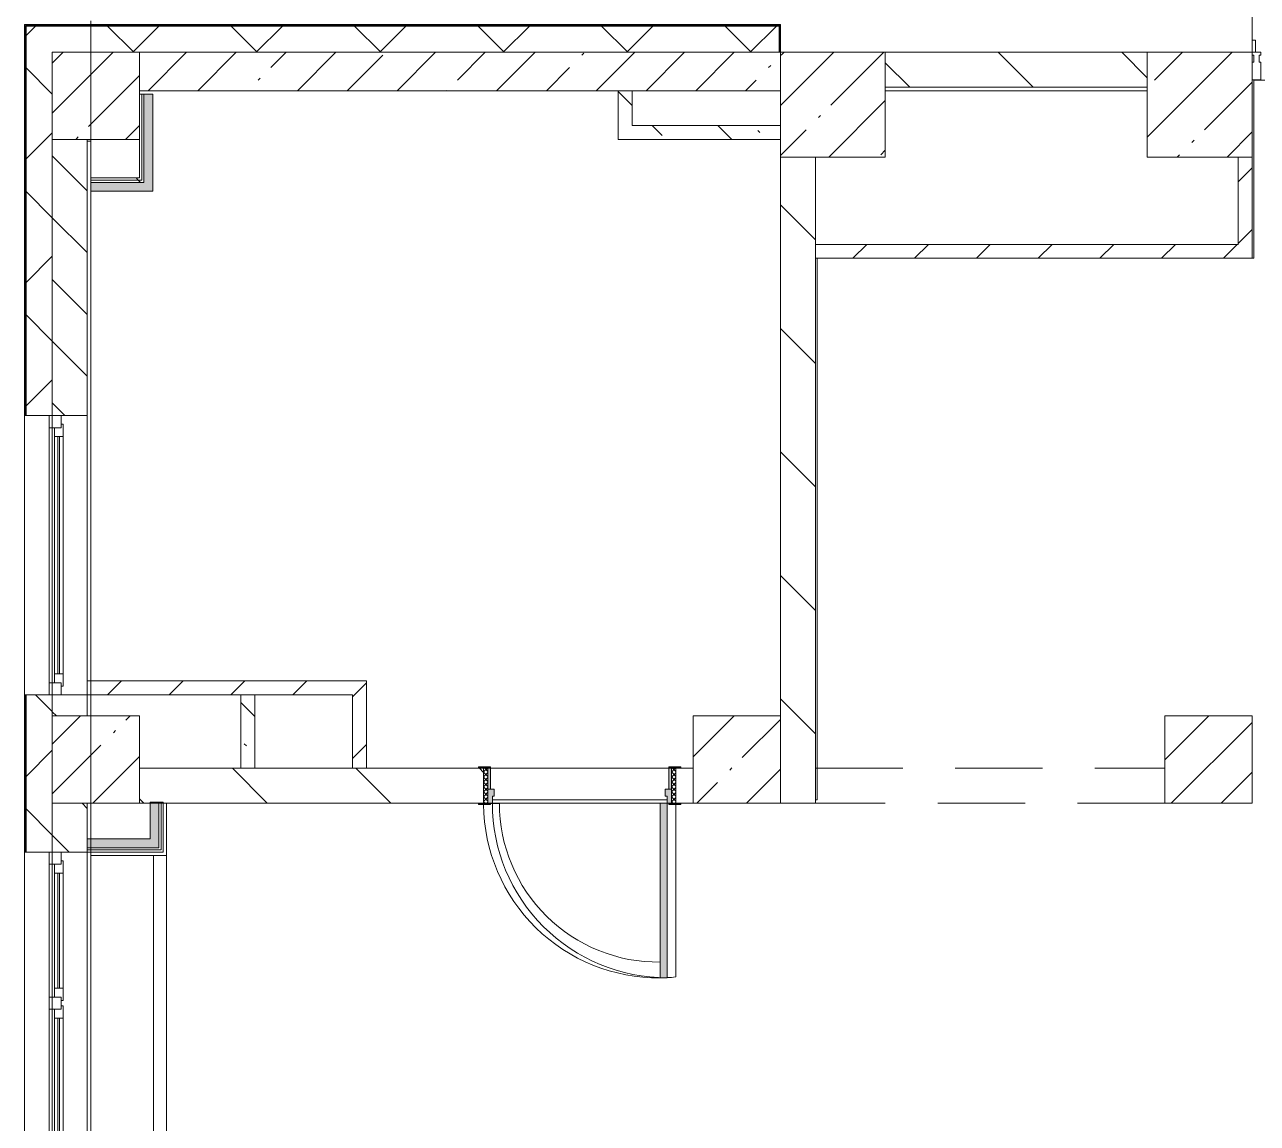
# Model space of a CAD drawing. Header units: millimetres. Extents: x 81632 to 272167, y -8553 to 29000.
# Drawn here: x 144693 to 151751, y 9067 to 15358 of the extents above; entities that cross this region are included whole.
import ezdxf

# ---------------------------------------------------------------- set-up
doc = ezdxf.new("R2010")
doc.units = ezdxf.units.MM
doc.linetypes.add('200_ШТРИХ__ш1_п0_6_', pattern=[800, 500, -300])
for name, color, linetype, lineweight in [('A-DETL-MBND-1', 7, '200_ШТРИХ__ш1_п0_6_', 9), ('A-GLAZ-3', 7, 'Continuous', 5), ('A-GLAZ-CWMG-2', 7, 'Continuous', 5), ('A-WALL', 7, 'Continuous', 9), ('A-WALL-2', 7, 'Continuous', 5), ('I-WALL-3', 7, 'Continuous', 5), ('S-COLS-1', 7, 'Continuous', 5), ('Оси', 7, 'Continuous', 9)]:
    doc.layers.add(name, color=color, linetype=linetype, lineweight=lineweight)
for name, color, linetype, lineweight, true_color in [('A-DOOR-5', 7, 'Continuous', 5, 0xe2e2e2), ('A-DOOR-6', 7, 'Continuous', 5, 0xaaaaaa), ('A-DOOR-FRAM-4', 7, 'Continuous', 5, 0xe2e2e2), ('A-DOOR-FRAM-6', 7, 'Continuous', 5, 0xaaaaaa), ('A-FLOR-1', 7, 'Continuous', 5, 0xaaaaaa), ('I-WALL-2', 7, 'Continuous', 9, 0xe7e7e7), ('I-WALL-5', 7, 'Continuous', 5, 0x787878)]:
    doc.layers.add(name, color=color, linetype=linetype, lineweight=lineweight, true_color=true_color)
pattern_1 = [(45, (144961.33, 0), (-285.123, 285.123), []), (45, (145246.45, 0), (-285.123, 285.123), [504.031, -100.806, 16.764, -84.042])]
pattern_2 = [(135, (144961.33, 0), (-353.553, -353.553), [])]
pattern_3 = [(45, (144961.33, 0), (-353.553, 353.553), []), (135, (144961.33, 0), (-353.553, -353.553), [])]
pattern_4 = [(45, (144961.33, 0), (-176.7767, 176.7767), [])]
pattern_5 = [(135, (144961.33, 0), (-377.17, -377.17), [533.4, -88.9, 17.78, -88.9]), (135, (144961.33, 376.94), (-377.17, -377.17), []), (50, (144961.33, 0), (637.645, -55.787), [66.675, -733.425]), (355, (144961.3, 0), (-123.35, 668.7), [53.34, -586.74]), (100.451, (145014.47, -4.65), (514.3, 612.908), [56.665, -623.315]), (46.184, (144961.3, 177.8), (948.776, -147.15), [100.01, -1100.137]), (96.636, (145040.4, 165.5), (830.91, 865.997), [85, -934.973]), (351.184, (144961.3, 177.8), (830.92, 865.99), [80.01, -880.11]), (21, (145050.23, 133.35), (530.65, -357.928), [66.675, -733.425]), (326, (145050.2, 133.35), (216.308, 644.658), [53.34, -586.74]), (71.451, (145094.45, 103.5), (746.96, 286.724), [56.665, -623.315]), (37.5, (144961.33, 0), (10.8105, 295.9426), [16.764, -562.864, 16.764, -578.866, -588.962]), (37.5, (144961.33, 0), (10.8105, 295.9426), [-1175.258, 16.764, -572.198]), (7.5, (144961.33, 0), (233.869, 350.632), [16.764, -322.834, 16.764, -549.529, -224.472]), (7.5, (144961.33, 0), (233.869, 350.632), [-905.891, 16.764, -207.708]), (327.5, (144763.08, 0), (474.568, -20.0513), [16.764, -205.486, 16.764, -676.656, -920.115]), (327.5, (144763.08, 0), (474.568, -20.0513), [-915.67, 16.764, -903.351]), (317.5, (144674.2, 0), (518.452, 88.993), [16.764, -272.161, 16.764, -443.738, -653.415]), (317.5, (144674.2, 0), (518.452, 88.993), [-749.427, 16.764, -636.65])]
pattern_6 = [(45, (144961.3, 0), (-530.33, 530.33), []), (135, (144961.3, 0), (-530.33, -530.33), [])]

# ---------------------------------------------------------------- blocks, each defined once
blk = doc.blocks.new('BSC_Колонна _Прямоугольная - 500х500-V60-2_6_3_птичка')
at = {"layer": 'S-COLS-1'}
h = blk.add_hatch(dxfattribs=at)
h.set_pattern_fill('FP_96', color=256, style=0, pattern_type=2)
h.set_pattern_definition([(45, (-140, -14950), (-285.123, 285.123), []), (45, (145.12, -14950), (-285.123, 285.123), [504.031, -100.806, 16.764, -84.042])])
h.paths.add_polyline_path([(-250, -250), (250, -250), (250, 250), (-250, 250), (-250, -79.9)])
for p, q in [((250, 250), (-250, 250)), ((-250, 250), (-250, -250)), ((250, -250), (250, 250)), ((-250, -250), (250, -250))]:
    blk.add_line(p, q, dxfattribs=at)
blk = doc.blocks.new('110_Дверь_СКБ_1Ст_Внутренняя1 - Д-4к_п__1100x2100h_Артистические EI30-33310874-2_6_3_птичка')
at = {"layer": 'A-DOOR-5'}
h = blk.add_hatch(color=256, dxfattribs=at)
h.paths.add_polyline_path([(512.5, 100), (512.5, 60), (502.5, 60), (502.5, 20), (537.5, 20), (537.5, 100)])
h.paths.add_polyline_path([(-487.5, 100), (-512.5, 100), (-512.5, 20), (-477.5, 20), (-477.5, 60), (-487.5, 60)])
at = {"layer": 'A-DOOR-6'}
h = blk.add_hatch(dxfattribs=at)
h.set_pattern_fill('FP_22', color=256, style=0, pattern_type=2)
h.set_pattern_definition([(135, (1751.41, 164.685), (-14.14214, -14.14214), []), (225, (1751.41, 164.685), (14.14214, -14.14214), [])])
h.paths.add_polyline_path([(537.5, 100), (537.5, -100), (562.5, -100), (562.5, 100)])
at = {"layer": 'A-DOOR-FRAM-4'}
for points in [[(-447.5, 1100), (-487.5, 1100), (-487.5, 100), (-447.5, 100), (-447.5, 580.7)], [(-567.5, 108), (-567.5, 100), (-497.5, 100), (-497.5, 108)], [(592.5, 108), (522.5, 108), (522.5, 100), (592.5, 100)], [(-497.5, 20), (-512.5, 20), (-512.5, -100), (-497.5, -100)], [(537.5, 20), (522.5, 20), (522.5, -100), (537.5, -100)], [(-567.5, -100), (-567.5, -108), (-497.5, -108), (-497.5, -100)], [(522.5, -100), (522.5, -108), (592.5, -108), (592.5, -100)]]:
    blk.add_hatch(color=256, dxfattribs=at).paths.add_polyline_path(points)
at = {"layer": 'A-DOOR-FRAM-6'}
h = blk.add_hatch(dxfattribs=at)
h.set_pattern_fill('FP_23', color=256, style=0, pattern_type=2)
h.set_pattern_definition([(45, (-371.384, 164.685), (-14.1421, 14.1421), []), (135, (-371.384, 164.685), (-14.1421, -14.1421), [])])
h.paths.add_polyline_path([(-512.5, 100), (-537.5, 100), (-537.5, -100), (-512.5, -100)])
at = {"layer": 'A-DOOR-6'}
for p, q in [((-487.5, 1100), (-487.5, 100)), ((-447.5, 1100), (-487.5, 1100)), ((-447.5, 100), (-447.5, 1100)), ((-487.5, 100), (-447.5, 100))]:
    blk.add_line(p, q, dxfattribs=at)
blk.add_arc((-487.5, 100), 1000, 360, 90, dxfattribs=at)
at = {"layer": 'A-DOOR-FRAM-6'}
for p, q in [((-497.5, 108), (-567.5, 108)), ((-567.5, 108), (-567.5, 100)), ((-567.5, 100), (-497.5, 100)), ((-512.5, 100), (-537.5, 100)), ((-537.5, 100), (-537.5, -100)), ((-487.5, 100), (-512.5, 100)), ((-512.5, 100), (-512.5, 20)), ((-512.5, -100), (-512.5, 100)), ((-497.5, 100), (-512.5, 100)), ((-512.5, 100), (-512.5, 99)), ((-512.5, 99), (-497.5, 99)), ((-497.5, 100), (-497.5, 108)), ((-497.5, 99), (-497.5, 100)), ((-487.5, 60), (-487.5, 100)), ((512.5, 100), (512.5, 60)), ((537.5, 100), (512.5, 100)), ((592.5, 108), (522.5, 108)), ((522.5, 108), (522.5, 100)), ((537.5, 100), (522.5, 100)), ((522.5, 100), (522.5, 99)), ((522.5, 100), (592.5, 100)), ((522.5, 99), (537.5, 99)), ((537.5, 20), (537.5, 100)), ((562.5, 100), (537.5, 100)), ((537.5, 100), (537.5, -100)), ((537.5, 99), (537.5, 100)), ((562.5, -100), (562.5, 100)), ((592.5, 100), (592.5, 108)), ((-512.5, 20), (-477.5, 20)), ((-497.5, 20), (-512.5, 20)), ((-512.5, 20), (-512.5, -100)), ((-497.5, -100), (-497.5, 20)), ((-477.5, 60), (-487.5, 60)), ((-477.5, 20), (-477.5, 60)), ((512.5, 60), (502.5, 60)), ((502.5, 60), (502.5, 20)), ((502.5, 20), (537.5, 20)), ((537.5, 20), (522.5, 20)), ((522.5, 20), (522.5, -100)), ((537.5, -100), (537.5, 20)), ((-497.5, -100), (-567.5, -100)), ((-567.5, -100), (-567.5, -108)), ((-567.5, -108), (-497.5, -108)), ((-537.5, -100), (-512.5, -100)), ((-512.5, -100), (-497.5, -100)), ((-497.5, -108), (-497.5, -100)), ((522.5, -100), (537.5, -100)), ((592.5, -100), (522.5, -100)), ((522.5, -100), (522.5, -108)), ((522.5, -108), (592.5, -108)), ((537.5, -100), (562.5, -100)), ((592.5, -108), (592.5, -100))]:
    blk.add_line(p, q, dxfattribs=at)
blk = doc.blocks.new('BSC_Колонна _Прямоугольная - 500х500-22206884-2_6_3_птичка')
at = {"layer": 'S-COLS-1'}
h = blk.add_hatch(dxfattribs=at)
h.set_pattern_fill('FP_142', color=256, style=0, pattern_type=2)
h.set_pattern_definition([(45, (-6510, -11150), (-285.123, 285.123), []), (45, (-6224.88, -11150), (-285.123, 285.123), [504.031, -100.806, 16.764, -84.042])])
h.paths.add_polyline_path([(-250, -250), (250, -250), (250, 250), (-250, 250)])
for p, q in [((250, 250), (-250, 250)), ((-250, 250), (-250, -250)), ((250, -250), (250, 250)), ((-250, -250), (250, -250))]:
    blk.add_line(p, q, dxfattribs=at)
blk = doc.blocks.new('BSC_Колонна _Прямоугольная - 500х500-V123-2_6_3_птичка')
at = {"layer": 'S-COLS-1'}
h = blk.add_hatch(dxfattribs=at)
h.set_pattern_fill('FP_143', color=256, style=0, pattern_type=2)
h.set_pattern_definition([(45, (-3810, -11150), (-285.123, 285.123), []), (45, (-3524.88, -11150), (-285.123, 285.123), [504.031, -100.806, 16.764, -84.042])])
h.paths.add_polyline_path([(-250, -250), (250, -250), (250, 250), (-250, 250)])
for p, q in [((250, 250), (-250, 250)), ((-250, 250), (-250, -250)), ((250, -250), (250, 250)), ((-250, -250), (250, -250))]:
    blk.add_line(p, q, dxfattribs=at)
blk = doc.blocks.new('120_Окно_СКБ_1Ст - 120_Окно_СКБ_1Ст_1600х2500_h_ 2-22959204-2_6_3_птичка')
at = {"layer": 'A-GLAZ-3'}
for p, q in [((-800, -127), (-800, -57)), ((-800, -57), (-730, -57)), ((800, -57), (-800, -57)), ((-730, -57), (-730, -127)), ((730, -127), (730, -57)), ((730, -57), (800, -57)), ((800, -57), (800, -127)), ((-730, -127), (-800, -127)), ((-800, -127), (-750, -127)), ((-730, -127), (-750, -127)), ((-750, -127), (-750, -137)), ((-750, -137), (750, -137)), ((750, -137), (-750, -137)), ((730, -87), (-730, -87)), ((-730, -87), (-730, -127)), ((-680, -137), (-680, -87)), ((-680, -107), (680, -107)), ((680, -117), (-680, -117)), ((680, -137), (680, -87)), ((730, -127), (730, -87)), ((800, -127), (730, -127)), ((750, -127), (730, -127)), ((750, -127), (800, -127)), ((750, -137), (750, -127))]:
    blk.add_line(p, q, dxfattribs=at)
blk = doc.blocks.new('120_Окно_СКБ_2Ст - 120_Окно_СКБ_2Ст 2100х2500 _мал створка справа_-22445857-2_6_3_птичка')
at = {"layer": 'A-GLAZ-3'}
for p, q in [((-1050, -127), (-1050, -57)), ((-1050, -57), (-980, -57)), ((1050, -57), (-1050, -57)), ((-980, -57), (-980, -127)), ((150, -127), (150, -57)), ((150, -57), (220, -57)), ((220, -57), (220, -127)), ((980, -127), (980, -57)), ((980, -57), (1050, -57)), ((1050, -57), (1050, -127)), ((-980, -127), (-1050, -127)), ((-1050, -127), (-1000, -127)), ((-980, -127), (-1000, -127)), ((-1000, -127), (-1000, -137)), ((-1000, -137), (170, -137)), ((170, -137), (-1000, -137)), ((150, -87), (-980, -87)), ((-980, -87), (-980, -127)), ((-930, -137), (-930, -87)), ((-930, -107), (100, -107)), ((100, -117), (-930, -117)), ((100, -137), (100, -87)), ((150, -127), (150, -87)), ((220, -127), (150, -127)), ((170, -127), (150, -127)), ((170, -127), (200, -127)), ((170, -137), (170, -127)), ((220, -127), (200, -127)), ((200, -127), (200, -137)), ((200, -137), (1000, -137)), ((1000, -137), (200, -137)), ((980, -87), (220, -87)), ((220, -87), (220, -127)), ((270, -137), (270, -87)), ((270, -107), (930, -107)), ((930, -117), (270, -117)), ((930, -137), (930, -87)), ((980, -127), (980, -87)), ((1050, -127), (980, -127)), ((1000, -127), (980, -127)), ((1000, -127), (1050, -127)), ((1000, -137), (1000, -127))]:
    blk.add_line(p, q, dxfattribs=at)
blk = doc.blocks.new('BSC_Колонна _Прямоугольная - 500х500-V132-2_6_3_птичка')
at = {"layer": 'S-COLS-1'}
h = blk.add_hatch(dxfattribs=at)
h.set_pattern_fill('FP_151', color=256, style=0, pattern_type=2)
h.set_pattern_definition([(45, (-140, -11150), (-285.123, 285.123), []), (45, (145.12, -11150), (-285.123, 285.123), [504.031, -100.806, 16.764, -84.042])])
h.paths.add_polyline_path([(-108.5, -250), (250, -250), (250, 250), (-250, 250), (-250, -250)])
for p, q in [((250, 250), (-250, 250)), ((-250, 250), (-250, -250)), ((250, -250), (250, 250)), ((-250, -250), (250, -250))]:
    blk.add_line(p, q, dxfattribs=at)
blk = doc.blocks.new('Прямоугольный импост - Импост структурный с накладкой - 160мм-23997897-2_6_3_птичка')
at = {"layer": 'A-GLAZ-CWMG-2'}
for p, q in [((0, 140), (-50, 140)), ((-50, 140), (-50, 40)), ((0, 40), (0, 140)), ((-50, 40), (-40, 40)), ((-40, 0), (-50, 0)), ((-50, 0), (-50, -17)), ((-40, 40), (-40, 0)), ((-10, 0), (-10, 40)), ((-10, 40), (0, 40)), ((0, 0), (-10, 0)), ((0, -17), (0, 0)), ((-50, -17), (0, -17))]:
    blk.add_line(p, q, dxfattribs=at)
blk = doc.blocks.new('Зашивка приборов отопления42 - Зашивка приборов отопления-33374801-2_6_3_птичка')
at = {"layer": 'A-WALL-2'}
for p, q in [((37471.9, 23439), (35371.9, 23439)), ((37471.9, 23079), (37471.9, 23439)), ((35371.9, 23079), (37471.9, 23079)), ((37471.9, 23079), (35371.9, 23079)), ((37471.9, 23004), (37471.9, 23079)), ((35371.9, 23004), (37471.9, 23004))]:
    blk.add_line(p, q, dxfattribs=at)

msp = doc.modelspace()

# ---------------------------------------------------------------- hatches: boundary and pattern name
at = {"layer": 'A-WALL-2'}
h = msp.add_hatch(dxfattribs=at)
h.set_pattern_fill('FP_65', color=256, style=0, pattern_type=2)
h.set_pattern_definition(pattern_3)
h.paths.add_polyline_path([(144851.3, -100), (144851.3, 5220), (144701.3, 5220), (144701.3, -100)])
h.paths.add_polyline_path([(144701.3, 7320), (144851.3, 7320), (144851.3, 8520), (144701.3, 8520), (144701.3, 7637.6)])
h.paths.add_polyline_path([(144701.3, 10620), (144851.3, 10620), (144851.3, 11520), (144701.3, 11520), (144701.3, 10900)])
h.paths.add_polyline_path([(144851.3, 13120), (144851.3, 15350), (144701.3, 15350), (144701.3, 13120)])
h = msp.add_hatch(dxfattribs=at)
h.set_pattern_fill('FP_65', color=256, style=0, pattern_type=2)
h.set_pattern_definition(pattern_3)
h.paths.add_polyline_path([(149013.3, 15200), (149013.3, 15350), (144851.3, 15350), (144851.3, 15200), (148594.7, 15200)])
h = msp.add_hatch(dxfattribs=at)
h.set_pattern_fill('FP_75', color=256, style=0, pattern_type=2)
h.set_pattern_definition([(135, (144961.33, 0), (-176.7767, -176.7767), [])])
h.paths.add_polyline_path([(144992.8, 7900), (145051.3, 7900), (145051.3, 8520), (144851.3, 8520), (144851.3, 7900)])
h.paths.add_polyline_path([(144992.8, 10620), (145051.3, 10620), (145051.3, 10900), (144851.3, 10900), (144851.3, 10620)])
h.paths.add_polyline_path([(144992.8, 11400), (145051.3, 11400), (145051.3, 11520), (144851.3, 11520), (144851.3, 11400), (144908.5, 11400)])
h.paths.add_polyline_path([(144851.3, 13120), (145051.3, 13120), (145051.3, 14700), (144851.3, 14700), (144851.3, 13757.4)])
at = {"layer": 'I-WALL-2'}
for points in [[(145426.3, 14405), (145426.3, 14960), (145376.3, 14960), (145376.3, 14405)], [(145351.3, 14405), (145376.3, 14405), (145376.3, 14455), (145071.3, 14455), (145071.3, 14405)], [(145412.3, 10695), (145462.3, 10695), (145462.3, 10905), (145412.3, 10905)], [(145462.3, 10645), (145462.3, 10695), (145051.3, 10695), (145051.3, 10645), (145443, 10645)]]:
    msp.add_hatch(color=256, dxfattribs=at).paths.add_polyline_path(points)
at = {"layer": 'I-WALL-3'}
h = msp.add_hatch(dxfattribs=at)
h.set_pattern_fill('FP_73', color=256, style=0, pattern_type=2)
h.set_pattern_definition(pattern_1)
h.paths.add_polyline_path([(148091.3, 14980), (149021.3, 14980), (149021.3, 15200), (145351.3, 15200), (145351.3, 14980), (147694.2, 14980)])
h = msp.add_hatch(dxfattribs=at)
h.set_pattern_fill('FP_76', color=256, style=0, pattern_type=2)
h.set_pattern_definition(pattern_2)
h.paths.add_polyline_path([(151121.3, 15000), (151121.3, 15200), (149621.3, 15200), (149621.3, 15000), (150395.6, 15000)])
h = msp.add_hatch(dxfattribs=at)
h.set_pattern_fill('FP_76', color=256, style=0, pattern_type=2)
h.set_pattern_definition(pattern_2)
h.paths.add_polyline_path([(149221.3, 10900), (149221.3, 14600), (149021.3, 14600), (149021.3, 10900)])
h = msp.add_hatch(dxfattribs=at)
h.set_pattern_fill('FP_77', color=256, style=0, pattern_type=2)
h.set_pattern_definition(pattern_4)
h.paths.add_polyline_path([(151721.3, 14100), (151721.3, 14600), (151641.3, 14600), (151641.3, 14100)])
h = msp.add_hatch(dxfattribs=at)
h.set_pattern_fill('FP_159', color=256, style=0, pattern_type=2)
h.set_pattern_definition(pattern_6)
h.paths.add_polyline_path([(145351.3, 14467.5), (145351.3, 14480), (145071.3, 14480), (145071.3, 14467.5)])
h = msp.add_hatch(dxfattribs=at)
h.set_pattern_fill('FP_159', color=256, style=0, pattern_type=2)
h.set_pattern_definition(pattern_6)
h.paths.add_polyline_path([(145071.3, 14455), (145363.8, 14455), (145363.8, 14467.5), (145071.3, 14467.5)])
h = msp.add_hatch(dxfattribs=at)
h.set_pattern_fill('FP_77', color=256, style=0, pattern_type=2)
h.set_pattern_definition(pattern_4)
h.paths.add_polyline_path([(149221.3, 14020), (151721.3, 14020), (151721.3, 14100), (149221.3, 14100)])
h = msp.add_hatch(dxfattribs=at)
h.set_pattern_fill('FP_77', color=256, style=0, pattern_type=2)
h.set_pattern_definition(pattern_4)
h.paths.add_polyline_path([(146011.3, 11520), (146651.3, 11520), (146651.3, 11600), (145051.3, 11600), (145051.3, 11520), (145931.3, 11520)])
h = msp.add_hatch(dxfattribs=at)
h.set_pattern_fill('FP_77', color=256, style=0, pattern_type=2)
h.set_pattern_definition(pattern_4)
h.paths.add_polyline_path([(146651.3, 11100), (146651.3, 11520), (146571.3, 11520), (146571.3, 11100)])
h = msp.add_hatch(dxfattribs=at)
h.set_pattern_fill('FP_76', color=256, style=0, pattern_type=2)
h.set_pattern_definition(pattern_2)
h.paths.add_polyline_path([(145351.3, 10900), (147321.3, 10900), (147321.3, 11100), (145351.3, 11100), (145351.3, 10962.5)])
h.paths.add_polyline_path([(148521.3, 10900), (148521.3, 11100), (148421.3, 11100), (148421.3, 10900), (148451.3, 10900)])
at = {"layer": 'I-WALL-5'}
h = msp.add_hatch(dxfattribs=at)
h.set_pattern_fill('FP_80', color=256, style=0, pattern_type=2)
h.set_pattern_definition(pattern_5)
h.paths.add_polyline_path([(148171.3, 14700.7), (148171.3, 14980), (148091.3, 14980), (148091.3, 14700.7)])
h = msp.add_hatch(dxfattribs=at)
h.set_pattern_fill('FP_80', color=256, style=0, pattern_type=2)
h.set_pattern_definition(pattern_5)
h.paths.add_polyline_path([(149021.3, 14700.7), (149021.3, 14780.7), (148171.3, 14780.7), (148171.3, 14700.7)])
h = msp.add_hatch(dxfattribs=at)
h.set_pattern_fill('FP_80', color=256, style=0, pattern_type=2)
h.set_pattern_definition(pattern_5)
h.paths.add_polyline_path([(146011.3, 11100), (146011.3, 11520), (145931.3, 11520), (145931.3, 11100)])
at = {"layer": 'S-COLS-1'}
h = msp.add_hatch(dxfattribs=at)
h.set_pattern_fill('FP_73', color=256, style=0, pattern_type=2)
h.set_pattern_definition(pattern_1)
h.paths.add_polyline_path([(149021.3, 14600), (149621.3, 14600), (149621.3, 15200), (149021.3, 15200), (149021.3, 14870.1)])
h = msp.add_hatch(dxfattribs=at)
h.set_pattern_fill('FP_73', color=256, style=0, pattern_type=2)
h.set_pattern_definition(pattern_1)
h.paths.add_polyline_path([(151721.3, 14600), (151721.3, 15200), (151121.3, 15200), (151121.3, 14600), (151296, 14600)])

# ---------------------------------------------------------------- linework, layer by layer
at = {"layer": 'A-DETL-MBND-1'}
for p, q in [((151721.3, 15270), (151741.3, 15270)), ((151741.3, 15200), (151741.3, 15270)), ((149221.3, 11100), (151221.3, 11100)), ((151221.3, 10900), (149221.3, 10900))]:
    msp.add_line(p, q, dxfattribs=at)
at = {"layer": 'A-FLOR-1'}
for p, q in [((151721.3, 15200), (151721.3, 20770)), ((158671.3, 15040), (151731.3, 15040)), ((151731.3, 15040), (151731.3, 14020)), ((151121.3, 14980), (149621.3, 14980)), ((149231.3, 14020), (149231.3, 10920)), ((151731.3, 14020), (151721.3, 14020)), ((145506.3, 10900), (145506.3, 10600)), ((147411.3, 10899), (147361.3, 10899)), ((148371.3, 10920), (147371.3, 10920)), ((148421.3, 9905), (148421.3, 10892)), ((149231.3, 10920), (149221.3, 10920))]:
    msp.add_line(p, q, dxfattribs=at)
for radius, start, end in [(1000, 180.45922, 270.57477), (910, 180.06296, 270.62964), (1000, 272.87006, 275.73917)]:
    msp.add_arc((148321.3, 10900), radius, start, end, dxfattribs=at)
at = {"layer": 'A-WALL'}
for p, q in [((144851.3, 15358), (144698.3, 15358)), ((149016.3, 15353), (144698.3, 15353)), ((144698.3, 15353), (144698.3, 13120)), ((149013.3, 15350), (144701.3, 15350)), ((144701.3, 15350), (144701.3, 13120)), ((149013.3, 15200), (149013.3, 15350)), ((149016.3, 15200), (149016.3, 15353)), ((148171.3, 14980), (148091.3, 14980)), ((145363.8, 14467.5), (145363.8, 14960)), ((145376.3, 14455), (145376.3, 14960)), ((144851.3, 14700), (144851.3, 13120)), ((145071.3, 14467.5), (145363.8, 14467.5)), ((145071.3, 14455), (145376.3, 14455)), ((149221.3, 14100), (149221.3, 14020)), ((144698.3, 11520), (144698.3, 10620)), ((144701.3, 11520), (144701.3, 10620)), ((144851.3, 11520), (144851.3, 11400)), ((146011.3, 11520), (145931.3, 11520)), ((145931.3, 11100), (146011.3, 11100)), ((146571.3, 11100), (146651.3, 11100)), ((144851.3, 10900), (144851.3, 10620)), ((145462.3, 10905), (145462.3, 10645)), ((145474.8, 10905), (145474.8, 10632.5)), ((145462.3, 10645), (145051.3, 10645)), ((145474.8, 10632.5), (145051.3, 10632.5))]:
    msp.add_line(p, q, dxfattribs=at)
at = {"layer": 'A-WALL-2'}
for p, q in [((149021.3, 15358), (144693.3, 15358)), ((144693.3, 15358), (144693.3, 11520)), ((149021.3, 15200), (149021.3, 15358)), ((145051.3, 11600), (145051.3, 14700)), ((144693.3, 13120), (145051.3, 13120)), ((145051.3, 11520), (144693.3, 11520)), ((144693.3, 11520), (144693.3, -258)), ((145051.3, 11400), (145051.3, 11520)), ((145051.3, 10900), (145051.3, 8500)), ((144693.3, 10620), (145051.3, 10620))]:
    msp.add_line(p, q, dxfattribs=at)
at = {"layer": 'I-WALL-3'}
for p, q in [((149021.3, 15200), (145351.3, 15200)), ((149021.3, 14980), (149021.3, 15200)), ((151121.3, 15200), (149621.3, 15200)), ((149621.3, 15200), (149621.3, 15000)), ((151121.3, 15000), (151121.3, 15200)), ((145351.3, 14980), (148091.3, 14980)), ((148091.3, 14980), (148091.3, 14700.7)), ((148171.3, 14980), (149021.3, 14980)), ((148171.3, 14780.7), (148171.3, 14980)), ((149621.3, 15000), (151121.3, 15000)), ((145426.3, 14960), (145351.3, 14960)), ((145426.3, 14405), (145426.3, 14960)), ((149021.3, 14780.7), (148171.3, 14780.7)), ((149021.3, 14700.7), (149021.3, 14780.7)), ((145071.3, 14690), (145051.3, 14690)), ((145071.3, 14690), (145071.3, 11600)), ((145351.3, 14700), (145351.3, 14480)), ((148091.3, 14700.7), (149021.3, 14700.7)), ((149021.3, 14600), (149021.3, 11400)), ((149221.3, 14600), (149021.3, 14600)), ((149221.3, 14100), (149221.3, 14600)), ((151721.3, 14600), (151641.3, 14600)), ((151641.3, 14600), (151641.3, 14100)), ((151721.3, 14020), (151721.3, 14600)), ((145351.3, 14480), (145071.3, 14480)), ((145071.3, 14405), (145426.3, 14405)), ((151641.3, 14100), (149221.3, 14100)), ((149221.3, 10900), (149221.3, 14020)), ((149221.3, 14020), (151721.3, 14020)), ((144851.3, 11520), (144851.3, 13120)), ((146651.3, 11600), (145051.3, 11600)), ((145051.3, 11600), (145051.3, 11520)), ((146651.3, 11100), (146651.3, 11600)), ((145051.3, 11520), (145931.3, 11520)), ((145071.3, 11520), (145071.3, 11400)), ((145931.3, 11520), (145931.3, 11100)), ((146011.3, 11520), (146571.3, 11520)), ((146011.3, 11100), (146011.3, 11520)), ((146571.3, 11520), (146571.3, 11100)), ((145931.3, 11100), (145351.3, 11100)), ((146571.3, 11100), (146011.3, 11100)), ((147291.3, 11100), (146651.3, 11100)), ((147361.3, 11100), (148381.3, 11100)), ((148521.3, 11100), (148451.3, 11100)), ((145071.3, 10900), (145071.3, 10695)), ((145351.3, 10900), (147291.3, 10900)), ((145487.3, 10905), (145412.3, 10905)), ((145412.3, 10905), (145412.3, 10695)), ((145487.3, 10620), (145487.3, 10905)), ((148331.3, 10900), (147371.3, 10900)), ((148451.3, 10900), (148521.3, 10900)), ((149021.3, 10900), (149221.3, 10900)), ((145412.3, 10695), (145051.3, 10695)), ((144851.3, 8520), (144851.3, 10620)), ((145051.3, 10620), (145487.3, 10620)), ((145071.3, 10620), (145071.3, 8500))]:
    msp.add_line(p, q, dxfattribs=at)
at = {"layer": 'S-COLS-1'}
for p, q in [((149621.3, 15200), (149021.3, 15200)), ((149021.3, 15200), (149021.3, 14600)), ((149621.3, 15000), (149621.3, 15200)), ((151721.3, 15200), (151121.3, 15200)), ((151121.3, 15200), (151121.3, 14600)), ((151721.3, 14600), (151721.3, 15200)), ((149621.3, 14600), (149621.3, 15000)), ((149021.3, 14600), (149221.3, 14600)), ((149221.3, 14600), (149621.3, 14600)), ((151121.3, 14600), (151721.3, 14600))]:
    msp.add_line(p, q, dxfattribs=at)
at = {"layer": 'Оси'}
msp.add_line((145071.3, 5439), (145071.3, 15380), dxfattribs=at)

# ---------------------------------------------------------------- block references
at = {"layer": 'A-DOOR-6', "rotation": 180}
msp.add_blockref('110_Дверь_СКБ_1Ст_Внутренняя1 - Д-4к_п__1100x2100h_Артистические EI30-33310874-2_6_3_птичка', (147883.8, 11000), dxfattribs=at)
at = {"layer": 'A-GLAZ-3', "rotation": 89.99999999999993}
for name, p in [('120_Окно_СКБ_1Ст - 120_Окно_СКБ_1Ст_1600х2500_h_ 2-22959204-2_6_3_птичка', (144776.3, 12320)), ('120_Окно_СКБ_2Ст - 120_Окно_СКБ_2Ст 2100х2500 _мал створка справа_-22445857-2_6_3_птичка', (144776.3, 9570))]:
    msp.add_blockref(name, p, dxfattribs=at)
at = {"layer": 'A-GLAZ-CWMG-2', "rotation": 180}
msp.add_blockref('Прямоугольный импост - Импост структурный с накладкой - 160мм-23997897-2_6_3_птичка', (151721.3, 15183), dxfattribs=at)
at = {"layer": 'A-WALL-2', "rotation": 90.0000000000001}
msp.add_blockref('Зашивка приборов отопления42 - Зашивка приборов отопления-33374801-2_6_3_птичка', (168510.3, -26871.9), dxfattribs=at)
at = {"layer": 'S-COLS-1'}
for name, p in [('BSC_Колонна _Прямоугольная - 500х500-V60-2_6_3_птичка', (145101.3, 14950)), ('BSC_Колонна _Прямоугольная - 500х500-V132-2_6_3_птичка', (145101.3, 11150)), ('BSC_Колонна _Прямоугольная - 500х500-V123-2_6_3_птичка', (148771.3, 11150)), ('BSC_Колонна _Прямоугольная - 500х500-22206884-2_6_3_птичка', (151471.3, 11150))]:
    msp.add_blockref(name, p, dxfattribs=at)

doc.saveas('drawing.dxf')
